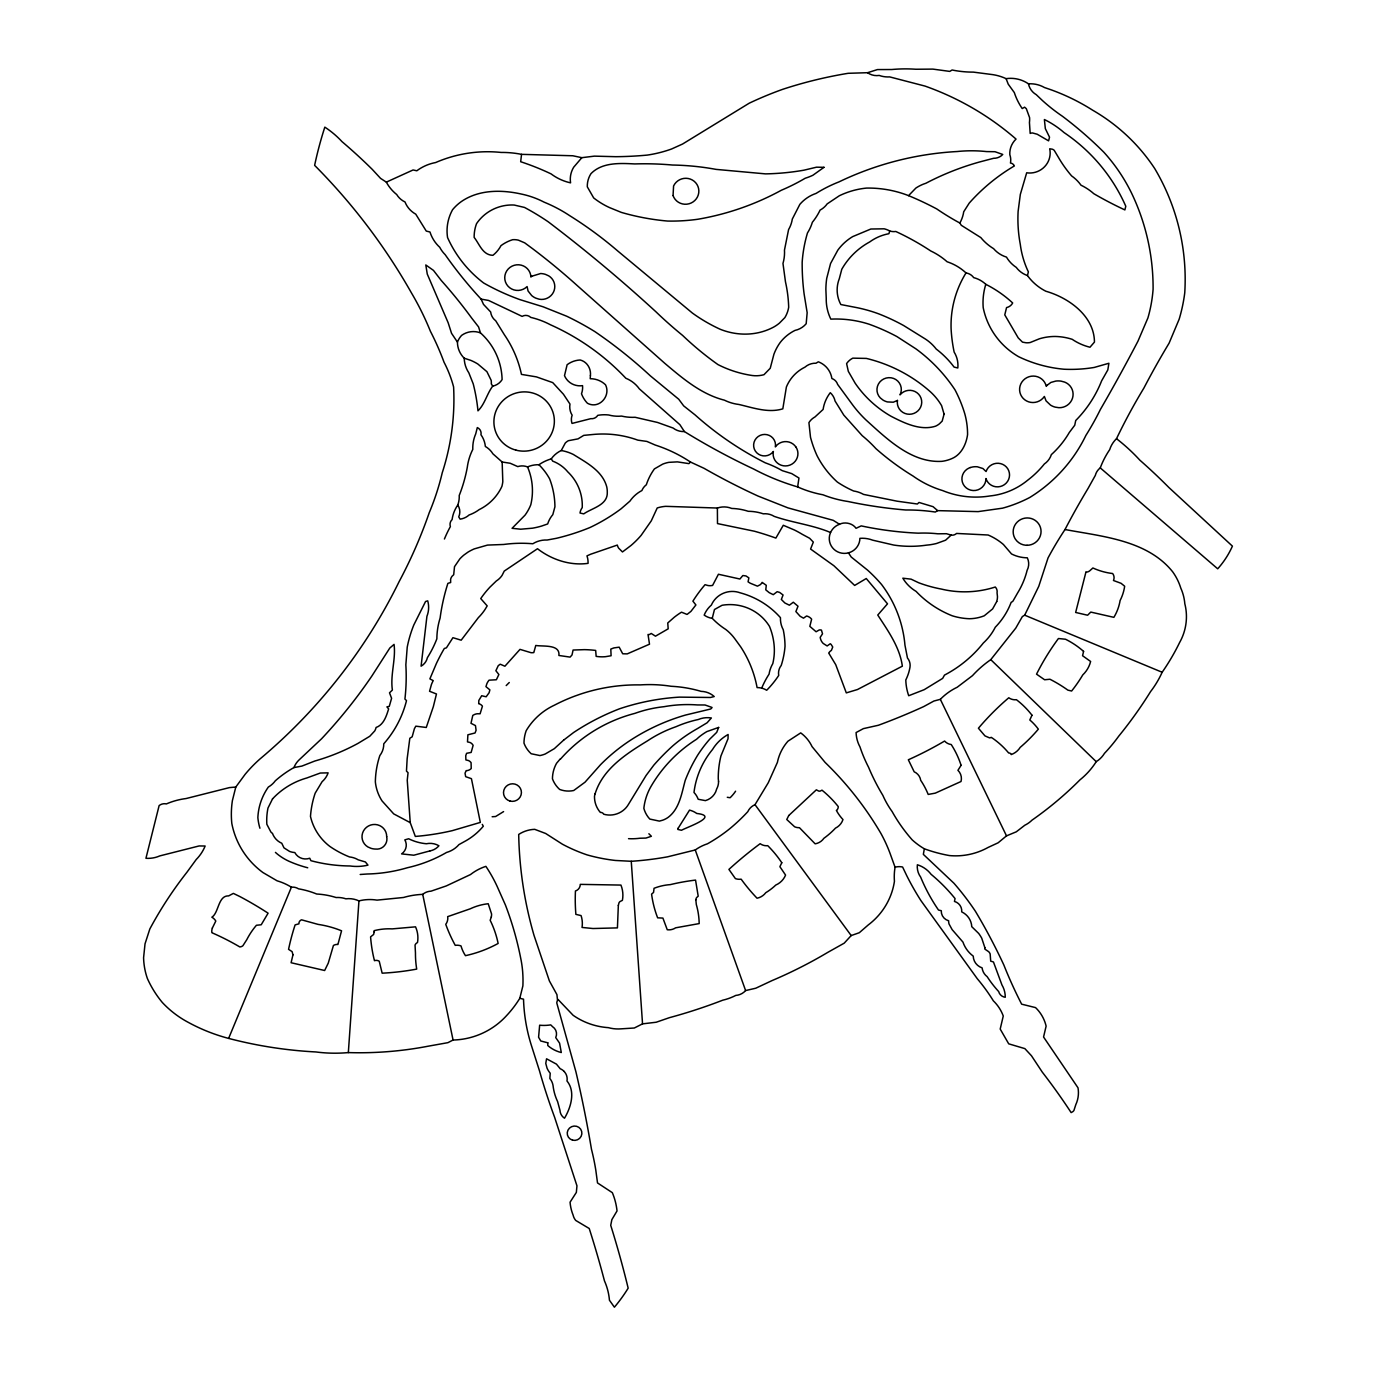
<?xml version="1.0" encoding="UTF-8"?>
<svg xmlns="http://www.w3.org/2000/svg" width="1376" height="1376" viewBox="0 0 1376 1376"><rect width="100%" height="100%" fill="white"/><g stroke="black" fill="none" stroke-linecap="round" stroke-linejoin="round"><path stroke-width="1.5" d="M348.334 1052.588L358.947 900.902A43.877 42.88 -14.8 0 1 377.024 900.128L403.529 897.479A77.95 76.196 -14.8 0 1 422.724 894.366A13.106 12.814 -14.8 0 1 430.98 891.184L446.254 885.938L470.506 874.551A48.487 47.403 -14.8 0 1 485.883 866.364A148.832 145.478 -14.8 0 1 497.114 886.333L505.405 904.978A336.415 328.812 -14.8 0 1 520.661 957.988A114.432 111.834 -14.8 0 1 522.674 971.852L522.88 975.36A114.432 111.834 -14.8 0 1 522.88 985.887L519.801 998.305A108.412 105.952 -14.8 0 1 506.385 1015.815A73.461 71.81 -14.8 0 1 453.065 1040.032L447.922 1042.664L428.125 1046.207A356.109 348.059 -14.8 0 1 348.334 1052.588A144.652 141.384 -14.8 0 1 315.878 1051.952A427.626 417.96 -14.8 0 1 228.622 1038.398A179.929 175.87 -14.8 0 1 188.736 1022.609A100.912 98.642 -14.8 0 1 162.299 1002.45A107.603 105.161 -14.8 0 1 147.37 978.474A71.156 69.557 -14.8 0 1 143.586 957.748L145.03 943.816L149.829 928.972A392.728 383.852 -14.8 0 1 186.912 872.281L196.235 859.501A41.727 40.781 -14.8 0 0 205.144 846.016L199.107 845.948L159.788 855.906A28.638 27.984 -14.8 0 1 145.942 858.297L159.117 805.596A8.48 8.29 -14.8 0 1 166.393 803.911A70.898 69.299 -14.8 0 1 186.07 798.544L229.431 787.605L235.795 787.038L245.152 774.292A135.106 132.062 -14.8 0 1 259.944 759.002A546.771 534.421 -14.8 0 0 399.143 581.584A488.532 477.489 -14.8 0 0 429.26 512.646A259.496 253.631 -14.8 0 0 442.246 472.759A246.734 241.161 -14.8 0 0 453.598 386.966A123.272 120.486 -14.8 0 0 444.052 362.266A287.67 281.168 -14.8 0 0 430.413 331.289A299.4 292.641 -14.8 0 0 411.476 292.968A622.158 608.106 -14.8 0 0 314.622 165.361A393.467 384.592 -14.8 0 1 324.822 127.142A93.516 91.401 -14.8 0 1 342.022 141.659A551.724 539.272 -14.8 0 1 372.311 169.437L380.55 178.364L386.329 182.131A41.813 40.867 -14.8 0 0 396.701 194.532A19.728 19.281 -14.8 0 0 405.008 201.962A24.579 24.011 -14.8 0 0 415.741 214.157L426.268 231.082L429.983 231.994A36.344 35.535 -14.8 0 0 439.752 247.302A30.633 29.945 -14.8 0 0 445.153 254.646A432.167 422.415 -14.8 0 0 481.101 299.108L483.509 304.388L490.664 311.991A13.364 13.055 -14.8 0 0 495.721 320.78L504.424 334.832A115.739 113.124 -14.8 0 1 521.452 374.392L536.434 376.886L552.739 382.614L563.455 394.258L569.974 404.062A16.564 16.202 -14.8 0 0 572.141 415.225A12.556 12.264 -14.8 0 0 572.038 423.43L590.786 418.665A7.018 6.863 -14.8 0 0 597.752 415.346A37.135 36.292 -14.8 0 1 608.691 414.984A35.484 34.675 -14.8 0 0 621.556 416.085A48.16 47.076 -14.8 0 0 635.127 417.289L657.504 422.449L673.105 428.039A16.925 16.546 -14.8 0 0 684.388 431.565A698.544 682.771 -14.8 0 0 753.721 469.061A234.247 228.966 -14.8 0 0 797.65 486.915A110.493 107.999 -14.8 0 0 822.934 494.775A114.036 111.456 -14.8 0 0 848.029 501.5A457.296 446.959 -14.8 0 0 905.821 509.997A183.696 179.534 -14.8 0 1 935.284 512.044L937.624 510.634L978.13 511.614L1002.536 508.174A132.199 129.224 -14.8 0 0 1029.764 497.476A148.918 145.564 -14.8 0 0 1085.888 435.418A290.886 284.316 -14.8 0 0 1100.439 409.394A1805.157 1764.393 -14.8 0 0 1138.004 341.093L1147.928 317.908A145.959 142.657 -14.8 0 0 1153.088 289.321A228.554 223.394 -14.8 0 0 1131.674 193.362A181.477 177.384 -14.8 0 0 1103.879 152.254A404.338 395.204 -14.8 0 0 1062.427 116.255A184.78 180.6 -14.8 0 1 1042.423 100.534L1036.283 94.686A16.804 16.426 -14.8 0 1 1028.457 83.833A31.287 30.582 -14.8 0 0 1006.097 78.656A48.47 47.386 -14.8 0 0 992.99 74.665L973.382 72.12A103.922 101.566 -14.8 0 1 952.106 70.004L949.75 71.397L932.894 69.11L915.866 69.247A145.701 142.416 -14.8 0 0 891.768 69.522L877.441 69.574L867.568 72.704L848.149 73.306A424.737 415.139 -14.8 0 0 782.738 89.302A356.436 348.386 -14.8 0 0 749.215 103.2L682.565 144.033L671.591 148.986A122.258 119.488 -14.8 0 1 647.27 155.092A359.17 351.052 -14.8 0 1 615.708 156.692L594.363 156.142L581.842 157.672L572.812 155.763L521.538 154.353A96.956 94.755 -14.8 0 0 501.139 152.444A127.641 124.752 -14.8 0 0 435.659 162.54A44.548 43.55 -14.8 0 0 416.808 170.779L413.075 169.97L386.329 182.131M717.378 508.036L717.498 523.585L754.375 531.222A284.815 278.382 -14.8 0 1 775.875 538.085L783.288 525.271L794.416 530.001A106.554 104.146 -14.8 0 1 802.328 534.352L809.656 538.291L813.319 542.092L810.584 549.041L833.908 565.742L854.651 585.436L866.261 578.522L887.503 603.823L877.768 615.038C887.933 630.741 899.835 647.219 902.346 666.173L857.472 689.531L846.309 692.885L835.731 664.677L828.73 653.084A7.465 7.293 -14.8 0 1 831.362 650.435L832.738 647.012L831.121 644.432L830.261 643.762L827.131 645.946L823.209 643.452A10.939 10.698 -14.8 0 1 820.199 637.346L822.521 633.803L821.438 630.088A5.126 5.005 -14.8 0 0 819.236 629.967L816.088 631.756L809.828 626.338L811.634 619.183A9.735 9.512 -14.8 0 0 808.056 616.482L806.628 615.984L803.498 618.168L800.144 616.276L795.878 611.563L798.011 606.231L793.298 602.224L789.377 605.199L784.87 602.98L781.344 599.454L783.064 595L779.659 592.437L777.182 591.697L773.26 594.673L769.236 592.678L765.778 589.857L766.277 585.299L762.132 582.392A7.688 7.516 -14.8 0 1 760.171 584.748L757.436 586.159L750.264 583.218L748.08 581.842L748.854 577.868L745.964 575.942L742.851 575.529L739.91 579.021L718.427 574.256L712.579 585.454L710.67 585.677A12.676 12.384 -14.8 0 1 707.814 585.488L705.062 584.68A137.978 134.865 -14.8 0 0 692.902 601.157L695.895 604.958L690.924 611.391L687.071 614.436L681.516 612.182L679.658 613.352A79.808 78.002 -14.8 0 0 674.326 617.205L667.756 622.967L668.186 628.832L655.475 636.176L651.226 633.459L649.352 634.56A2.907 2.838 -14.8 0 1 648.027 634.456L649.506 644.192L627.25 653.875L622.709 653.789L619.183 647.167L613.834 647.924L610.806 649.094L611.099 655.75L605.526 656.679A37.221 36.378 -14.8 0 1 598.01 656.61L596.152 656.369L595.67 650.435A103.854 101.514 -14.8 0 0 584.404 649.644L573.087 650.04L572.038 654.907L570.128 657.109L558.897 655.475C560.273 644.054 543.159 646.72 535.78 645.464L533.802 652.568A11.318 11.06 -14.8 0 1 531.033 652.688L520.008 649.369L504.906 666.225L500.245 664.212L498.267 665.64L495.876 670.731L498.869 674.515L496.375 679.761L489.065 680.174A14.947 14.603 -14.8 0 0 486.88 683.683L485.952 686.641L489.873 689.875L489.099 692.764L486.158 696.772L481.686 695.74L478.831 700.436L478.71 703.721A6.209 6.072 -14.8 0 1 482.426 706.198L480.104 713.783L477.231 713.766A10.44 10.2 -14.8 0 0 474.479 714.505L472.794 715.4L470.988 723.312L475.46 725.582L476.079 730.278L475.064 732.978L467.892 734.801L467.496 741.888L470.024 742.49A6.846 6.691 -14.8 0 1 472.106 743.952L473.138 745.328L471.142 752.431L466.584 753.308L465.742 755.734L465.896 759.93L468.425 760.532A6.846 6.691 -14.8 0 1 471.074 762.648L471.228 768.548L470.128 769.442A7.069 6.914 -14.8 0 1 466.154 770.663L465.036 773.192L465.673 776.683L471.435 778.678L480.327 822.418L452.343 830.64A249.073 243.449 -14.8 0 1 419.474 836.058L415.328 836.436L410.237 822.642L407.244 780.244L408.053 772.693L406.47 771.128L407.158 758.761L409.824 738.258L412.164 736.814L414.417 728.661L415.827 726.167L426.268 727.474L433.337 706.645L436.467 693.986L429.553 691.268L431.445 684.474A35.243 34.434 -14.8 0 1 433.234 680.621L429.88 678.884L436.433 663.404A198.815 194.326 -14.8 0 1 444.293 648.509L446.426 647.821L452.928 637.69L461.184 640.184L478.366 617.618A50.792 49.639 -14.8 0 0 485.023 609.482L487.19 605.887L480.74 598.577L482.443 596.169A95.735 93.568 -14.8 0 1 489.959 587.122L496.323 580.964A19.316 18.868 -14.8 0 0 502.085 575.374L504.252 571.074L537.5 548.732C551.638 559.671 570.146 565.863 588.051 563.352A21.431 20.95 -14.8 0 0 587.5 557.71L586.967 555.87L590.648 554.236L617.308 545.068A11.988 11.713 -14.8 0 0 618.598 548.095L622.468 551.948L631.068 545.429A91.332 89.268 -14.8 0 0 641.13 535.367L651.278 520.85L657.229 507.95L659.328 507.366A37.118 36.275 -14.8 0 1 665.726 506.334L717.378 508.036A19.9 19.453 -14.8 0 1 731.74 508.449A57.414 56.106 -14.8 0 1 748.252 511.304A46.87 45.821 -14.8 0 1 763.284 513.816A17.148 16.77 -14.8 0 1 774.172 516.361C792.714 522.811 812.562 524.927 830.554 532.512M521.538 154.353L520.678 161.732A257.794 251.98 -14.8 0 1 551.105 173.909A50.534 49.381 -14.8 0 0 570.576 182.853A23.684 23.151 -14.8 0 1 573.689 167.218L581.842 157.672M1028.457 83.833A28.225 27.589 -14.8 0 1 1044.504 87.548L1050.834 89.715A211.99 207.208 -14.8 0 1 1092.63 110.183A189.75 185.468 -14.8 0 1 1154.722 168.56A226.73 221.605 -14.8 0 1 1184.753 292.847A168.68 164.862 -14.8 0 1 1179.163 319.198L1169.101 343.157A849.525 830.347 -14.8 0 0 1143.903 388.049A599.403 585.866 -14.8 0 0 1116.504 438.703A25.869 25.284 -14.8 0 0 1109.692 449.66A86.636 84.676 -14.8 0 0 1100.267 467.892A13.622 13.313 -14.8 0 0 1095.33 475.391L1088.072 488.411A758.434 741.32 -14.8 0 0 1065.007 529.519A356.367 348.317 -14.8 0 0 1048.048 557.916L1038.777 586.296L1024.673 615.175L1022.351 616.586L1015.763 628.127L990.772 659.654A106.296 103.905 -14.8 0 0 972.471 675.65L957.197 687.243A57.895 56.588 -14.8 0 0 940.341 699.335L933.891 701.038L923.726 706.576A626.923 612.75 -14.8 0 1 878.404 725.255L863.388 728.626L856.096 732.548A33.454 32.697 -14.8 0 0 859.983 746.927A149.09 145.718 -14.8 0 0 868.566 767.258A221.656 216.651 -14.8 0 0 882.859 795.38A91.848 89.784 -14.8 0 0 892.13 811.565A166.771 163.004 -14.8 0 0 912.236 839.91A73.65 71.982 -14.8 0 0 924.345 848.803L923.348 854.376L953.929 883.237A285.64 279.19 -14.8 0 1 975.446 911.342A608.76 595 -14.8 0 1 1003.895 965.109A463.66 453.186 -14.8 0 0 1021.646 1004.17L1035.56 1007.61A39.061 38.184 -14.8 0 1 1046.121 1026.135L1043.558 1037.005L1077.993 1087.797L1078.302 1089.93A29.395 28.741 -14.8 0 1 1075.808 1104.653L1073.934 1110.432A5.315 5.194 -14.8 0 1 1072.816 1111.653L1071.147 1112.599A655.2 640.408 -14.8 0 0 1042.286 1072.128L1031.467 1055.753L1024.862 1048.615L1008.711 1043.834L1000.197 1029.059L1003.259 1016.021A41.538 40.592 -14.8 0 0 993.352 1000.834A188.082 183.834 -14.8 0 0 977.321 978.766L921.008 900.73A284.557 278.124 -14.8 0 1 906.75 875.686L902.604 867.018A15.583 15.222 -14.8 0 0 895.054 867.207L890.255 853.911A154.8 151.308 -14.8 0 0 880.898 833.409A345.049 337.24 -14.8 0 0 825.101 762.407L812.046 746.6A37.014 36.172 -14.8 0 0 800.712 732.892L787.949 741.2A46.612 45.563 -14.8 0 0 777.406 762.373L768.272 782.738L755.011 804.685A13.76 13.433 -14.8 0 0 747.804 811.668A183.094 178.966 -14.8 0 1 729.607 828.851A161.749 158.085 -14.8 0 1 707.47 843.798A43.636 42.656 -14.8 0 0 695.258 849.972L667.532 856.835A315.276 308.155 -14.8 0 1 631.257 861.29L615.399 860.464A173.875 169.936 -14.8 0 1 587.088 854.892A163.452 159.754 -14.8 0 1 562.423 844.21L545.687 833.495L534.714 829.332A30.582 29.876 -14.8 0 0 518.7 834.441A405.026 395.875 -14.8 0 0 534.026 935.405L549.385 980.933L556.936 994.624L557.521 1000.3A8.6 8.394 -14.8 0 0 556.781 1002.949L575.908 1071.766A1283.533 1254.534 -14.8 0 1 591.474 1149.27A249.796 244.154 -14.8 0 1 595.808 1170.202L597.511 1182.93L612.337 1192.665A67.785 66.254 -14.8 0 1 617.033 1210.932L611.873 1219.618L610.72 1225.328A1041.718 1018.188 -14.8 0 1 628.161 1288.177A157.466 153.906 -14.8 0 1 614.401 1307.2L609.448 1300.234A62.969 61.542 -14.8 0 0 604.46 1280.867A1061.412 1037.452 -14.8 0 0 589.22 1228.493L575.736 1220.443A13.141 12.848 -14.8 0 1 573.138 1215.18A45.838 44.806 -14.8 0 1 570.06 1202.211L576.355 1192.407L576.957 1185.837L554.597 1117.226A638.997 624.566 -14.8 0 1 539.53 1070.975L531.05 1044.35A178.106 174.098 -14.8 0 1 523.654 1002.468L523.516 999.182L519.801 998.305M966.004 272.93A102.512 100.19 -14.8 0 0 951.108 328.984A159.22 155.626 -14.8 0 0 954.153 352.084A26.436 25.852 -14.8 0 1 957.816 367.977L954.084 367.082A94.342 92.209 -14.8 0 0 936.23 349.057A45.442 44.41 -14.8 0 0 925.618 339.184L903.722 325.579A207.656 202.96 -14.8 0 0 878.696 313.848A146.94 143.62 -14.8 0 0 854.565 307.192L840.856 304.543A31.872 31.149 -14.8 0 1 839.308 278.674L841.785 269.266A70.589 68.989 -14.8 0 1 869.684 241.952A46.13 45.081 -14.8 0 1 888.896 233.714L889.773 231.013A13.657 13.347 -14.8 0 0 895.793 231.478A267.15 261.113 -14.8 0 1 930.778 250.982A69.574 68.009 -14.8 0 1 947.118 261.767A51.497 50.327 -14.8 0 1 966.004 272.93A11.696 11.438 -14.8 0 1 973.692 277.625A28.156 27.52 -14.8 0 1 985.801 284.316A119.592 116.891 -14.8 0 1 1012.667 302.961A8.806 8.6 -14.8 0 1 1006.561 307.57L1004.772 314.88L1018.223 337.894L1022.488 342.142L1025.98 342.762A15.893 15.532 -14.8 0 0 1030.211 342.521L1039.396 338.788A53.2 51.996 -14.8 0 1 1055.203 336.466A58.927 57.603 -14.8 0 1 1072.179 339.304A55.246 53.991 -14.8 0 0 1089.981 347.234L1094.453 342.091C1094.316 316.084 1068.842 297.784 1045.846 291.23A52.099 50.912 -14.8 0 1 1027.459 275.544L1028.371 271.88A94.738 92.588 -14.8 0 1 1020.287 244.326A143.224 139.991 -14.8 0 1 1018.12 211.354L1020.321 194.446L1026.685 172.791A20.21 19.763 -14.8 0 0 1049.699 148.78L1052.348 149.21A5.47 5.349 -14.8 0 1 1054.205 150.328L1058.282 157.122A125.629 122.791 -14.8 0 0 1071.612 175.904A39.973 39.078 -14.8 0 1 1081.02 185.21A56.02 54.748 -14.8 0 1 1093.817 193.706A388.72 379.931 -14.8 0 0 1124.88 209.926L1125.792 206.262A178.553 174.511 -14.8 0 0 1064.061 132.578A92.416 90.334 -14.8 0 0 1044.384 119.523L1045.33 128.622L1049.527 137.187L1048.598 140.851L1037.194 134.229L1032.499 132.956A6.054 5.917 -14.8 0 0 1030.177 133.438L1029.437 122.464A24.304 23.753 -14.8 0 0 1029.575 117.596L1026.324 108.687L1024.604 107.173L1022.23 108.566A64.5 63.038 -14.8 0 1 1014.318 92.57L1008.23 84.16L1006.097 78.656M712.252 618.34A18.714 18.284 -14.8 0 1 706.043 616.259L704.185 615.106A25.955 25.37 -14.8 0 1 711.375 605.079A22.549 22.033 -14.8 0 1 740.168 592.815A83.076 81.201 -14.8 0 1 751.588 596.788L754.323 598.027A83.076 81.201 -14.8 0 1 780.45 617.669A24.269 23.719 -14.8 0 0 783.254 629.761A89.973 87.944 -14.8 0 1 785.025 646.256A87.548 85.57 -14.8 0 1 781.224 665.451A12.831 12.539 -14.8 0 0 778.713 675.427A94.222 92.089 -14.8 0 1 766.69 690.253A17.561 17.166 -14.8 0 0 757.092 687.587A116.134 113.503 -14.8 0 0 740.684 646.84L734.664 638.55A48.04 46.956 -14.8 0 0 725.823 629.503A75.061 73.375 -14.8 0 1 712.252 618.34L714.471 609.516L722.09 605.268A46.646 45.597 -14.8 0 1 769.476 626.372A67.2 65.67 -14.8 0 1 774.344 649.008A59.77 58.411 -14.8 0 1 772.796 663.628A30.84 30.134 -14.8 0 0 769.064 674.154A88.597 86.602 -14.8 0 0 761.702 688.12M797.65 486.915L798.957 478.022L791.716 473.602L782.273 470.661A104.559 102.202 -14.8 0 0 765.297 462.835A331.874 324.375 -14.8 0 1 695.069 414.898L683.683 405.886L678.729 399.229L650.401 375.889A490.854 479.777 -14.8 0 0 594.879 331.616A303.15 296.304 -14.8 0 0 566.74 316.239L543.159 306.814L519.99 299.641A233.765 228.485 -14.8 0 1 483.647 282.992A121.398 118.663 -14.8 0 1 447.561 237.566A44.978 43.963 -14.8 0 1 452.566 209.72A44.961 43.946 -14.8 0 1 461.132 201.722C478.521 189.527 501.466 189.578 521.401 194.068A88.27 86.275 -14.8 0 1 544.105 202.152A147.06 143.74 -14.8 0 1 569.922 215.808A399.023 390.01 -14.8 0 1 617.772 251.017L692.352 313.023A164.828 161.095 -14.8 0 0 720.147 329.242C737.484 336.191 757.127 335.916 773.604 327.11A37.135 36.309 -14.8 0 0 779.452 323.102L784.888 317.581A29.584 28.913 -14.8 0 0 788.689 307.261A141.9 138.701 -14.8 0 0 785.472 281.839L782.978 263.452A41.108 40.179 -14.8 0 0 784.475 250.088L788.586 229.568A30.599 29.911 -14.8 0 0 792.318 219.042L799.852 204.353A36.412 35.587 -14.8 0 1 816.106 193.397A134.452 131.425 -14.8 0 1 839.033 181.873A304.853 297.973 -14.8 0 1 957.128 151.532A139.062 135.932 -14.8 0 1 986.592 151.584L995.003 151.721L1002.76 154.456A11.851 11.576 -14.8 0 1 993.627 158.292L979.85 161.904A267.477 261.423 -14.8 0 0 925.876 183.266L923.554 184.074A41.314 40.386 -14.8 0 0 915.917 188.03L908.556 195.633A109.358 106.881 -14.8 0 0 866.536 188.082A78.432 76.66 -14.8 0 0 839.343 195.753L827.148 203.906A19.969 19.522 -14.8 0 1 820.113 210.064A61.215 59.822 -14.8 0 1 812.356 222.293A43.413 42.432 -14.8 0 1 807.471 232.957A138.89 135.76 -14.8 0 0 802.174 262.214A245.582 240.043 -14.8 0 0 804.117 294L807.162 312.679L806.181 323.738A19.78 19.333 -14.8 0 1 794.984 330.412A41.934 40.988 -14.8 0 0 780.14 342.555A49.742 48.624 -14.8 0 0 773.931 354.2L770.233 368.269L763.972 374.702A29.016 28.363 -14.8 0 1 752.345 375.528A111.25 108.738 -14.8 0 1 717.962 364.588A320.298 313.074 -14.8 0 1 682.668 335.469A441.146 431.187 -14.8 0 1 655.922 311.784A1534.343 1499.702 -14.8 0 0 548.216 221.794A260.219 254.336 -14.8 0 0 524.531 207.449L514.194 205.041A42.037 41.074 -14.8 0 0 476.543 223.652A38.838 37.96 -14.8 0 0 474.152 237.394C479.519 244.12 482.598 255.093 492.918 255.317A30.564 29.876 -14.8 0 0 500.984 245.65A37.943 37.083 -14.8 0 1 512.629 239.699L514.177 239.648A18.094 17.699 -14.8 0 1 518.46 240.181L524.703 242.847L532.718 248.781A684.25 668.805 -14.8 0 1 577.129 285.486L664.763 363.298C682.565 378.331 701.244 394.31 724.378 400.158A44.892 43.877 -14.8 0 0 738.895 404.475C752.999 407.709 768.341 413.333 782.824 408.827L786.384 387A38.132 37.272 -14.8 0 1 804.96 367.151A15.532 15.188 -14.8 0 1 816.02 363.212L818.342 361.802A21.896 21.397 -14.8 0 1 831.878 378.52A9.408 9.185 -14.8 0 1 837.623 384.386L852.793 405.112A125.182 122.344 -14.8 0 0 866.14 420.11C886.952 438.875 911.428 463.11 941.906 461.338A34.744 33.953 -14.8 0 0 951.796 458.621C961.274 454.716 966.227 444.293 967.569 434.644A80.444 78.621 -14.8 0 0 964.817 413.901A140.524 137.359 -14.8 0 0 955.047 389.924A164.965 161.233 -14.8 0 0 915.866 348.816L896.928 336.587A207.243 202.564 -14.8 0 0 868.978 324.168A106.864 104.456 -14.8 0 0 830.829 319.129A46.836 45.786 -14.8 0 1 826.236 298.265L825.875 289.424A84.246 82.354 -14.8 0 1 826.718 278.365L830.571 263.504L837.829 250.14A50.448 49.312 -14.8 0 1 852.673 236.62L870.853 229.018L884.132 228.812A21.638 21.156 -14.8 0 1 889.773 231.013M444.414 539.014L444.551 538.687A124.218 121.415 -14.8 0 1 450.382 526.578A6.828 6.674 -14.8 0 1 452.102 519.595A33.781 33.024 -14.8 0 1 457.778 505.044A25.25 24.665 -14.8 0 0 459.223 495.48A154.972 151.48 -14.8 0 0 467.29 467.307A57.826 56.519 -14.8 0 1 472.794 449.384A36.86 36.034 -14.8 0 1 475.735 433.853L477.317 427.575A6.553 6.416 -14.8 0 1 480.964 434.747A25.456 24.888 -14.8 0 1 485.367 446.478A21.827 21.328 -14.8 0 1 492.9 453.822L502.154 462.009L510.221 463.265L517.772 466.602A14.121 13.794 -14.8 0 1 527.541 466.928A26.127 25.542 -14.8 0 1 538.945 464.727A42.209 41.263 -14.8 0 1 551.277 458.862A24.837 24.269 -14.8 0 1 561.27 450.52L565.278 443.055A13.227 12.934 -14.8 0 1 568.391 440.698L578.006 438.875L583.768 435.366L593.142 434.472A100.912 98.625 -14.8 0 1 637.845 440.148L646.875 441.421L655.251 445.05A142.468 139.251 -14.8 0 1 690.511 462.061L703.962 468.27A688.327 672.778 -14.8 0 0 758.021 496.048L787.949 507.882L833.22 520.334L839.515 524.273C844.812 521.521 852.707 523.276 856.044 528.298L861.221 525.89A341.024 333.319 -14.8 0 0 918.256 533.166A128.708 125.801 -14.8 0 1 937.864 533.802L946.464 533.716L951.177 535.109A6.261 6.123 -14.8 0 0 956.544 533.441L988.14 535.006A58.807 57.482 -14.8 0 1 1003.414 544.5L1011.515 553.943A34.968 34.176 -14.8 0 0 1025.24 557.727L1027.304 557.813A14.396 14.07 -14.8 0 1 1027.098 570.369A80.806 78.982 -14.8 0 1 1017.535 593.073L1012.942 601.14A7.981 7.792 -14.8 0 1 1011.154 602.344A72.98 71.346 -14.8 0 1 995.278 627.232A55.298 54.042 -14.8 0 1 983.341 643.005A120.022 117.304 -14.8 0 1 944.486 675.1L942.663 678.385L924.19 689.686L908.71 695.723A53.578 52.374 -14.8 0 1 905.804 679.95A47.919 46.836 -14.8 0 0 907.816 675.272L908.384 673.672A47.919 46.836 -14.8 0 0 910 667.102A11.971 11.696 -14.8 0 0 907.472 658.02L904.961 645.189A122.447 119.678 -14.8 0 0 903.241 632.926L902.381 628.901A122.447 119.678 -14.8 0 0 896.017 609.396L894.348 605.646A122.447 119.678 -14.8 0 0 881.552 584.473A159.152 155.557 -14.8 0 0 867.534 570.094L851.211 557.022L848.459 552.86M673.053 195.547L673.586 185.966A13.261 12.969 -14.8 0 1 694.175 181.271A13.261 12.969 -14.8 0 1 693.057 201.928A13.261 12.969 -14.8 0 1 673.053 195.547M727.285 797.289L730.123 797.736A41.607 40.678 -14.8 0 0 735.558 791.252L735.592 791.2M492.694 386.14C486.898 393.846 484.799 404.252 477.971 410.839A187.05 182.819 -14.8 0 0 473.224 383.87L468.838 372.827A28.26 27.623 -14.8 0 1 464.228 358.207A23.598 23.065 -14.8 0 1 457.434 342.091L451.552 333.336L448.163 322.775L427.265 274.065L425.803 264.966L433.457 270.384L441.3 280.532A504.82 493.416 -14.8 0 1 471.779 318.2L478.573 326.92L480.465 332.889A67.424 65.893 -14.8 0 1 502.102 379.587A14.156 13.829 -14.8 0 1 492.694 386.14L491.301 383.852A14.362 14.035 -14.8 0 0 491.146 380.292L486.932 371.692L477.85 364.021A51.239 50.069 -14.8 0 0 470.833 360.392L464.228 358.207M228.622 1038.398L291.402 887.193A10.905 10.664 -14.8 0 1 298.489 888.827A84.641 82.732 -14.8 0 1 316.704 894.022A76.867 75.147 -14.8 0 1 336.122 897.53A25.06 24.493 -14.8 0 1 345.858 898.82A23.667 23.134 -14.8 0 1 358.947 900.902M755.011 804.685L851.194 935.56L844.21 943.162L827.681 952.433A453.22 442.986 -14.8 0 1 772.091 980.572L755.751 988.226L745.603 990.565A14.138 13.829 -14.8 0 1 735.799 995.416A54.472 53.251 -14.8 0 1 722.727 1000.197A519.612 507.882 -14.8 0 1 669.458 1017.655L656.214 1022.23L642.54 1023.864L634.302 1028.01L621.23 1028.835A36.464 35.638 -14.8 0 1 608.312 1027.648A69.419 67.854 -14.8 0 1 573.121 1015.282L557.985 999.406M951.177 535.109L945.587 540.2L936.574 543.468A62.832 61.421 -14.8 0 1 929.419 544.844L926.547 545.137A108.842 106.399 -14.8 0 1 893.729 545.051L872.728 540.183A29.034 28.38 -14.8 0 0 859.897 538.343A15.342 14.998 -14.8 0 1 846.206 553.29A15.342 14.998 -14.8 0 1 829.642 541.852A15.342 14.998 -14.8 0 1 839.515 524.273M1065.007 529.519C1101.952 536.485 1147.206 540.011 1172.679 571.814A58.79 57.465 -14.8 0 1 1180.797 588.12A50.138 49.003 -14.8 0 1 1184.822 603.772A54.318 53.079 -14.8 0 1 1179.593 642.558A223.376 218.337 -14.8 0 1 1162.152 672.262A98.814 96.578 -14.8 0 1 1150.542 691.646A429.776 420.076 -14.8 0 1 1118.74 736.16A168.938 165.12 -14.8 0 1 1104.481 753.343A25.146 24.579 -14.8 0 1 1096.225 761.668A73.994 72.326 -14.8 0 1 1079.971 779.848A348.025 340.164 -14.8 0 1 1031.983 820.165A26.161 25.559 -14.8 0 1 1024.862 825.204L1016.296 831.809L1006.51 835.868L998.15 842.783L988.037 847.478A65.412 63.932 -14.8 0 1 949.388 855.562A150.414 147.026 -14.8 0 1 924.345 848.803M560.307 758.864L556.558 763.284A33.007 32.25 -14.8 0 0 552.447 778.833A27.812 27.193 -14.8 0 0 559.636 789.428A24.235 23.684 -14.8 0 0 573.723 790.512L585.024 782.187L600.538 764.695A180.703 176.61 -14.8 0 1 634.732 737.536A200.913 196.372 -14.8 0 1 685.454 715.073L710.635 709.018A5.573 5.452 -14.8 0 0 712.063 707.47L705.062 704.994L697.391 704.942A130.359 127.4 -14.8 0 0 663.989 706.696A122.068 119.316 -14.8 0 0 634.886 713.37A146.561 143.242 -14.8 0 0 560.531 759.053M506.196 685.575L509.275 682.513M690.511 462.061L688.912 463.626L677.388 461.872L668.822 462.353A30.668 29.98 -14.8 0 0 662.613 464.176L654.408 468.906A58.119 56.812 -14.8 0 0 646.324 484.782A13.829 13.519 -14.8 0 0 641.904 490.544A32.904 32.164 -14.8 0 0 629.916 501.139L621.178 508.724A178.45 174.425 -14.8 0 1 589.943 527.524A218.904 213.951 -14.8 0 1 556.317 538.326L547.149 540.028A24.097 23.564 -14.8 0 0 532.822 543.761A129.086 126.162 -14.8 0 0 503.736 544.466L487.5 545.085L474.221 548.904A49.828 48.693 -14.8 0 0 468.012 552.103L463.953 555.01A41.59 40.644 -14.8 0 0 459.825 558.897L454.51 566.671L453.702 574.721L452.085 576.234A8.239 8.05 -14.8 0 0 450.623 579.296L450.64 582.53L447.888 583.355A206.675 201.997 -14.8 0 0 440.096 618.099A73.977 72.309 -14.8 0 0 436.863 638.808A109.117 106.657 -14.8 0 1 427.386 657.676A12.934 12.642 -14.8 0 1 421.09 666.173L426.921 616.328A24.957 24.39 -14.8 0 0 427.712 600.83L425.562 601.501L413.832 624.928A124.046 121.243 -14.8 0 0 407.227 647.167L405.851 664.832A207.105 202.427 -14.8 0 1 404.922 699.06L406.505 700.608A104.404 102.048 -14.8 0 1 383.766 743.797A19.109 18.679 -14.8 0 1 379.845 755.562A90.713 88.666 -14.8 0 0 375.356 781.929A44.875 43.86 -14.8 0 0 382.064 800.952L393.708 813.887L410.237 822.642M503.599 811.599L495.618 816.518L492.144 816.742M481.101 299.108L488.583 300.45L522.106 316.377A7.155 7 -14.8 0 1 530.74 317.392A82.68 80.806 -14.8 0 1 550.486 324.788A239.08 233.679 -14.8 0 1 625.839 378.245A31.373 30.668 -14.8 0 1 639.324 388.84L679.882 424.668L684.388 431.565M293.948 767.567L301.894 766.088L314.829 761.014A205.196 200.569 -14.8 0 0 358.19 743.281L369.783 736.263L374.702 730.966A11.988 11.713 -14.8 0 0 376.061 727.474C383.732 724.825 386.467 715.881 388.634 708.898L386.897 706.868L389.27 706.37L391.592 698.303L389.511 692.816L392.384 690.064C390.13 674.859 396.013 659.328 394.052 644.398L389.821 648.01L371.984 675.84A512.474 500.898 -14.8 0 1 321.52 738.826L298.902 760.085A21.225 20.743 -14.8 0 0 293.948 767.567A105.728 103.338 -14.8 0 0 275.32 780.794A22.928 22.412 -14.8 0 1 268.337 787.055A59.065 57.723 -14.8 0 0 257.862 817.602A55.178 53.939 -14.8 0 0 259.84 827.956L259.944 828.232M360.185 874.482L367.289 874.001A150.414 147.008 -14.8 0 0 407.468 867.706A135.536 132.474 -14.8 0 0 446.564 852.449A25.009 24.441 -14.8 0 0 458.948 844.606L466.086 840.667A63.021 61.593 -14.8 0 0 483.303 826.219L482.271 824.379M851.194 935.56L859.295 932.722L868.29 924.913A67.888 66.358 -14.8 0 0 894.434 881.311A60.355 58.996 -14.8 0 1 895.054 867.207M628.54 838.672L628.935 838.689A59.564 58.222 -14.8 0 0 639.823 838.242L645.946 838.07L651.381 836.281L648.87 833.753M307.725 867.774L305.575 867.207A120.469 117.751 -14.8 0 1 288.788 861.17A55.178 53.939 -14.8 0 1 276.817 853.619L275.441 852.398M1024.673 615.175L1162.152 672.262M1100.267 467.892L1217.708 568.804A87.238 85.278 -14.8 0 0 1232.414 546.134L1168.809 487.431A596.444 582.977 -14.8 0 0 1139.81 460.117A190.92 186.603 -14.8 0 0 1116.504 438.703M990.772 659.654L1096.225 761.668M564.143 1071.457L564.762 1072.162A11.507 11.249 -14.8 0 1 566.998 1081.003C575.787 1091.701 570.782 1107.697 564.504 1118.224A10.423 10.182 -14.8 0 1 559.963 1110.277L557.624 1101.626A53.251 52.047 -14.8 0 1 553.032 1085.509A15.635 15.274 -14.8 0 0 549.867 1078.526L550.211 1073.228A21.724 21.242 -14.8 0 1 547.08 1068.223L545.773 1063.424L546.547 1058.798L556.454 1064.13L560.221 1068.756A11.507 11.249 -14.8 0 1 564.16 1071.457M908.556 195.633A318.269 311.079 -14.8 0 1 936.764 208.946A266.118 260.116 -14.8 0 0 959.846 223.032L961.308 225.303L980.83 237.584A50.912 49.76 -14.8 0 0 993.575 248.643A28.242 27.606 -14.8 0 0 1006.475 257.106A32.095 31.373 -14.8 0 0 1016.245 267.374A23.702 23.168 -14.8 0 0 1027.459 275.544M551.277 458.862L552.688 461.132A36.911 36.086 -14.8 0 1 567.875 471.968A48.212 47.128 -14.8 0 1 582.237 507.606A12.229 11.954 -14.8 0 0 580.018 513.024L583.751 513.867C592.127 507.968 608.02 505.164 607.28 492.04A24.063 23.512 -14.8 0 0 606.696 486.674C602.378 470.747 586.228 462.525 573.31 454.441A44.118 43.138 -14.8 0 0 561.27 450.52M937.624 510.634L933.066 506.678L918.979 502.446L917.396 504.012L897.1 501.191L863.509 494.397A28.139 27.503 -14.8 0 0 853.636 491.008A108.515 106.055 -14.8 0 1 837.399 482.099A94.72 92.57 -14.8 0 1 817.069 455.714A118.611 115.928 -14.8 0 1 810.498 437.258L808.916 422.638A16.168 15.807 -14.8 0 1 814.988 416.945L823.106 409.446A36.722 35.896 -14.8 0 1 830.278 392.693A16.34 15.979 -14.8 0 1 835.06 401.018L843.763 415.07L862.236 435.693A132.044 129.069 -14.8 0 1 875.91 448.628A267.924 261.87 -14.8 0 0 913.079 476.062A102.426 100.121 -14.8 0 0 942.698 490.596A86.31 84.366 -14.8 0 0 989.98 495.945A69.196 67.63 -14.8 0 0 1027.597 480.276A93.86 91.745 -14.8 0 0 1044.35 463.97A17.922 17.527 -14.8 0 0 1051.35 454.613A92.261 90.18 -14.8 0 0 1069.272 432.528L1074.742 425.236L1075.722 420.523A119.041 116.358 -14.8 0 0 1101.608 380.877L1107.818 369.92L1108.901 363.264L1094.247 367.444A140.61 137.445 -14.8 0 1 1064.044 369.232A130.548 127.607 -14.8 0 1 1018.55 356.659A75.835 74.132 -14.8 0 1 983.204 307.639A64.414 62.969 -14.8 0 1 985.801 284.316M940.341 699.335L1006.51 835.868M695.258 849.972L745.603 990.565M422.724 894.366L453.065 1040.032M235.795 787.038L232.389 800.626A94.462 92.33 -14.8 0 0 231.804 823.398A82.594 80.737 -14.8 0 0 262.954 872.556L277.126 880.829A57.431 56.141 -14.8 0 1 291.402 887.193M631.257 861.29L642.54 1023.864M502.154 462.009L502.808 481.652A37.427 36.584 -14.8 0 1 501.896 486.416A48.332 47.248 -14.8 0 1 479.175 509.619A37.823 36.963 -14.8 0 1 469.078 514.985A16.512 16.151 -14.8 0 1 460.134 519.148L458.741 516.894A12.762 12.47 -14.8 0 0 457.778 505.044M457.434 342.091A21.861 21.38 -14.8 0 1 461.596 335.4A19.591 19.161 -14.8 0 1 480.465 332.889M538.945 464.727A64.483 63.021 -14.8 0 1 549.626 478.848A82.938 81.064 -14.8 0 1 554.924 506.798L552.808 514.658A26.608 26.006 -14.8 0 0 547.682 523.946L541.576 526.062A77.95 76.196 -14.8 0 1 532.46 528.195L520.696 529.21L512.078 528.298L525.047 515.14A48.177 47.094 -14.8 0 0 530.792 504.786A63.055 61.628 -14.8 0 0 527.541 466.928M867.568 72.704A15.652 15.291 -14.8 0 0 879.195 75.439A26.058 25.456 -14.8 0 0 889.687 76.901L925.033 86.086A284.729 278.296 -14.8 0 1 1016.038 139.079A20.21 19.763 -14.8 0 0 1009.829 154.748A16.615 16.254 -14.8 0 1 1010.466 163.039A5.005 4.902 -14.8 0 1 1014.353 165.946A185.278 181.099 -14.8 0 0 969.22 203.115L963.716 211.766A33.316 32.56 -14.8 0 1 959.846 223.032M618.34 905.391L617.428 927.888L592.987 928.525L582.048 927.441A26.866 26.264 -14.8 0 0 581.085 915.59L575.873 914.369A189.802 185.502 -14.8 0 1 575.443 891.012A7 6.846 -14.8 0 0 580.276 884.372L620.937 885.078A28.397 27.761 -14.8 0 1 622.399 900.351L620.077 901.521A4.317 4.231 -14.8 0 0 619.028 902.742L618.34 905.391M547.803 1042.819L547.768 1045.519A31.889 31.166 -14.8 0 0 561.305 1052.537L559.568 1043.128L555.732 1037.573A8.978 8.772 -14.8 0 0 552.567 1026.668L550.727 1024.879A40.764 39.852 -14.8 0 1 539.65 1025.206L538.584 1037.229L540.751 1040.978L547.803 1042.819M386.69 836.642C388.221 843.54 382.648 849.869 375.614 849.061A16.409 16.03 -14.8 0 1 371.021 848.321L367.891 846.962A12.367 12.092 -14.8 0 1 368.407 826.013A12.367 12.092 -14.8 0 1 386.69 836.642M984.889 947.737L984.855 949.113L988.742 951.745A8.91 8.703 -14.8 0 1 990.152 953.895L990.703 961.136L993.455 961.979L1001.934 984.924A24.63 24.08 -14.8 0 1 1005.254 997.273A7.929 7.74 -14.8 0 1 998.684 991.563A115.997 113.365 -14.8 0 1 987.16 976.668A13.45 13.141 -14.8 0 1 982.103 967.861A13.192 12.883 -14.8 0 1 973.228 956.114A30.22 29.532 -14.8 0 1 962.959 942.096L952.123 929.608L949.044 923.984A11.318 11.06 -14.8 0 1 948.632 920.768A10.268 10.028 -14.8 0 1 941.27 910.706L938.501 910.035A185.003 180.824 -14.8 0 1 920.664 877.131A18.524 18.094 -14.8 0 1 917.362 864.764A28.174 27.537 -14.8 0 1 931.122 874.345A175.664 171.708 -14.8 0 1 955.064 898.58L954.462 901.435A10.268 10.028 -14.8 0 1 961.721 911.892A17.974 17.578 -14.8 0 1 971.766 926.684L978.68 933.444A42.329 41.383 -14.8 0 1 981.724 938.174L984.889 947.737M695.843 899.818L696.308 904.496A76.454 74.734 -14.8 0 1 699.18 923.588L675.633 927.82A11.851 11.576 -14.8 0 1 667.257 929.746L662.905 918.084L657.642 917.826A107.104 104.696 -14.8 0 1 651.588 894.125L653.548 892.439L654.047 888.294A53.131 51.927 -14.8 0 1 670.284 884.63A213.83 208.997 -14.8 0 1 695.551 880.09L698.2 896.206L696.772 897.427A4.214 4.111 -14.8 0 0 696.032 898.82L695.843 899.818M718.547 781.327L718.513 782.634A15.755 15.411 -14.8 0 1 716.707 788.895L715.675 791.922A16.03 15.669 -14.8 0 1 705.424 800.626L698.182 799.267A19.986 19.539 -14.8 0 0 693.986 792.456L694.398 789.514A84.727 82.818 -14.8 0 1 712.51 749.524A42.243 41.28 -14.8 0 1 725.771 735.902L728.128 734.474L728.024 738.757L720.938 755.94A95.15 93 -14.8 0 0 718.891 767.258L718.599 770.113A95.15 93 -14.8 0 0 718.272 778.713L718.547 781.327M590.424 375.459L590.218 378.71A21.93 21.431 -14.8 0 1 605.492 384.764C611.133 395.824 599.145 409.601 587.432 403.254A28.346 27.709 -14.8 0 1 581.498 393.76A19.453 19.006 -14.8 0 0 582.547 385.641A16.925 16.546 -14.8 0 1 564.504 375.648L567.118 364.726A22.945 22.429 -14.8 0 1 580.173 359.996C587.036 361.682 591.181 368.613 590.424 375.459M374.169 931.879L373.636 934.459L370.591 936.867A143.104 139.87 -14.8 0 0 374.461 960.689A5.435 5.315 -14.8 0 1 379.243 961.239L382.15 973.176A250.054 244.412 -14.8 0 0 416.704 969.1A97.163 94.961 -14.8 0 1 415.466 953.035L415.053 945.106A4.885 4.782 -14.8 0 1 416.223 943.386L417.513 942.457A28.122 27.486 -14.8 0 0 415.535 926.839L392.212 928.886A58.772 57.448 -14.8 0 0 374.134 930.675L374.169 931.879M292.968 954.789L291.093 962.736L324.65 970.51L328.262 963.131L333.422 945.501A6.588 6.433 -14.8 0 1 337.911 944.504L341.558 930.812A100.654 98.384 -14.8 0 0 318.114 924.397L301.55 919.822A3.887 3.801 -14.8 0 0 298.936 923.829L295.118 924.878A235.072 229.775 -14.8 0 0 288.564 949.337L292.09 951.624L292.968 954.789M718.668 727.422L716.707 732.359L709.672 739.239A134.418 131.391 -14.8 0 0 697.735 755.063A158.808 155.213 -14.8 0 0 685.248 780.312C681.67 793.144 679.641 808.572 668.306 817.241A21.827 21.345 -14.8 0 1 662.682 820.199L659.379 821.111L649.799 819.064A26.505 25.903 -14.8 0 1 643.848 808.331A57.138 55.848 -14.8 0 1 651.02 786.418A137.652 134.556 -14.8 0 1 696.583 739.239L698.664 737.347A57.259 55.969 -14.8 0 1 706.886 731.585L718.668 727.422M1083.583 651.381L1082.568 655.733L1090.618 661.478A27.898 27.262 -14.8 0 1 1082.774 674.911A143.5 140.249 -14.8 0 1 1071.629 691.01L1067.896 690.15A141.143 137.961 -14.8 0 0 1049.94 679.245L1044.608 679.761L1036.541 674.154A245.048 239.527 -14.8 0 1 1058.436 638.516L1065.506 639.238A83.936 82.044 -14.8 0 1 1083.583 651.381M1085.905 572.175L1075.654 612.458L1087.608 615.227L1090.772 612.079L1113.872 617.342A48.177 47.094 -14.8 0 0 1120.098 600.538A47.266 46.199 -14.8 0 0 1124.674 586.228L1121.062 583.304L1113.476 580.5A7.086 6.932 -14.8 0 0 1112.651 573.534A65.842 64.362 -14.8 0 1 1092.905 567.978L1089.758 570.799A5.9 5.762 -14.8 0 1 1087.16 572.003L1085.905 572.175M491.301 917.001L490.166 920.286A100.087 97.816 -14.8 0 1 498.129 943.454A119.385 116.685 -14.8 0 1 465.466 955.666A35.656 34.864 -14.8 0 1 461.012 945.914A11.748 11.472 -14.8 0 0 455.25 945.346A156.348 152.805 -14.8 0 1 445.755 924.328A10.458 10.217 -14.8 0 0 447.682 916.64L470.282 908.796A54.92 53.681 -14.8 0 1 488.222 903.74L491.559 913.939A12.694 12.401 -14.8 0 1 491.301 917.001M595.12 793.763L594.501 796.102A24.699 24.132 -14.8 0 0 600.383 812.459A3.32 3.251 -14.8 0 1 603.686 814.196A21.345 20.864 -14.8 0 0 628.677 804.014L646.101 775.462L653.789 765.176A226.386 221.278 -14.8 0 1 672.572 746.05A146.991 143.672 -14.8 0 1 697.512 728.558L707.092 722.778L711.375 717.98A23.151 22.618 -14.8 0 0 698.286 719.51A114.93 112.333 -14.8 0 0 675.943 726.734A123.582 120.778 -14.8 0 0 647.614 740.77C626.493 753.67 602.843 768.771 595.12 793.763M944.074 414.142L942.182 421.09L939.447 423.791A16.667 16.288 -14.8 0 1 935.439 426.216C920.338 431.015 904.032 422.948 891.029 416.257A111.869 109.34 -14.8 0 1 855.132 383.164L848.321 371.348L846.601 363.591A16.632 16.254 -14.8 0 1 852.793 358.156L866.364 358.414A150.104 146.716 -14.8 0 1 930.486 391.885A59.822 58.48 -14.8 0 1 941.614 405.696L944.074 414.142M212.368 928.026L211.956 929.471A9.546 9.34 -14.8 0 0 211.801 931.862L211.887 932.722A259.324 253.476 -14.8 0 1 239.854 946.963L241.264 946.636A5.246 5.126 -14.8 0 0 242.916 945.708L246.803 939.636A72.808 71.174 -14.8 0 1 256.418 925.274L261.216 924.775L268.096 913.182A367.547 359.239 -14.8 0 0 239.923 896.584L233.37 893.402L228.657 895.896C218.01 895.363 218.87 912.959 211.852 917.207A11.335 11.077 -14.8 0 1 215.808 921.043L212.368 928.026M996.74 601.518L992.612 608.932L984.236 615.794A40.85 39.921 -14.8 0 1 969.409 618.736A64.999 63.52 -14.8 0 1 952.244 615.794A102.667 100.345 -14.8 0 1 916.106 591.405A38.838 37.96 -14.8 0 1 902.845 578.195L911.084 579.158L918.635 582.736A132.302 129.31 -14.8 0 0 941.356 589.066A98.074 95.856 -14.8 0 0 995.278 587.019A6.828 6.674 -14.8 0 1 997.05 592.815L997.462 596.444A17.768 17.372 -14.8 0 1 996.74 601.518M678.213 828.146L677.766 829.418L681.498 830.278C686.848 827.165 720.009 816.071 696.755 813.457A21.036 20.554 -14.8 0 0 689.531 810.12L678.213 828.146M1031.983 715.228L1029.816 719.975A56.21 54.937 -14.8 0 1 1038.347 729.16A158.481 154.903 -14.8 0 1 1020.201 747.374A17.32 16.942 -14.8 0 1 1011.222 754.564A2.511 2.46 -14.8 0 0 1008.66 752.982A83.128 81.253 -14.8 0 0 991.253 737.33L990.823 737.536A3.56 3.474 -14.8 0 1 989.499 737.863L984.958 735.885L978.422 728.231A262.248 256.314 -14.8 0 1 1008.78 697.77A10.888 10.63 -14.8 0 0 1016.417 699.713A85.381 83.454 -14.8 0 1 1031.983 715.228M781.792 862.735L779.882 866.674L785.576 875.084A18.387 17.974 -14.8 0 1 775.772 885.06A56.313 55.04 -14.8 0 1 765.778 892.697A14.448 14.121 -14.8 0 1 757.058 898.218A184.762 180.583 -14.8 0 1 741.148 879.161A11.627 11.369 -14.8 0 1 735.386 878.593L728.919 869.408A394.757 385.848 -14.8 0 1 760.154 843.694A10.802 10.561 -14.8 0 0 767.739 845.672A113.83 111.267 -14.8 0 1 781.792 862.735M272.517 798.906L267.976 808.073A63.623 62.178 -14.8 0 0 266.841 824.276L270.866 831.964A7.241 7.086 -14.8 0 0 272.448 833.34A17.664 17.269 -14.8 0 0 281.77 843.264L284.006 847.874L289.545 851.4A19.333 18.886 -14.8 0 0 292.744 852.294L294.825 852.57A12.229 11.954 -14.8 0 0 309.738 858.246L310.924 860.688A153.286 149.812 -14.8 0 0 349.968 865.968A48.005 46.922 -14.8 0 0 367.977 865.143L365.397 861.961L358.207 859.828A20.674 20.21 -14.8 0 0 349.538 856.956A99.984 97.73 -14.8 0 1 329.862 846.429A54.421 53.182 -14.8 0 1 310.477 816.432A95.735 93.568 -14.8 0 1 315.173 793.178L322.104 781.688A20.812 20.348 -14.8 0 0 328.124 772.848L320.281 773.037L306.831 777.973A73.272 71.604 -14.8 0 0 272.517 798.906M788.758 815.521L786.762 819.511L794.588 826.752A11.541 11.283 -14.8 0 0 797.375 827.578L799.49 827.733L815.142 843.832A12.986 12.694 -14.8 0 0 823.88 838.311A79.894 78.088 -14.8 0 0 835.49 828.128A14.637 14.293 -14.8 0 0 842.972 819.563A45.804 44.772 -14.8 0 1 836.384 810.447A4.524 4.42 -14.8 0 0 838.225 806.542A110.218 107.724 -14.8 0 0 821.988 790.168L820.44 790.976A2.769 2.718 -14.8 0 1 818.531 790.994L816.346 789.824L788.758 815.521M961.084 765.314L957.937 770.319A12.023 11.748 -14.8 0 1 961.033 781.499L935.284 793.144L928.198 794.434A80.582 78.776 -14.8 0 0 920.699 780.312A11.404 11.146 -14.8 0 0 914.18 771.798L908.332 759.776A356.229 348.18 -14.8 0 0 944.607 741.045A10.664 10.423 -14.8 0 0 951.229 744.519A92.037 89.956 -14.8 0 1 961.084 765.314M1046.998 385.366L1046.276 386.346A13.519 13.21 -14.8 0 0 1026.943 377.592A13.519 13.21 -14.8 0 0 1023.039 398.249A13.519 13.21 -14.8 0 0 1044.367 396.443L1046.052 400.863L1050.507 405.094A17.75 17.338 -14.8 0 0 1055.151 407.124L1058.866 407.692A13.554 13.244 -14.8 0 0 1064.714 382.115L1061.051 381.135A18.886 18.473 -14.8 0 0 1055.822 381.066L1050.886 382.442L1046.998 385.366M823.983 167.322L812.906 175.251A59.357 58.016 -14.8 0 1 805.201 178.244A197.198 192.743 -14.8 0 1 781.344 190.249A262.128 256.211 -14.8 0 1 697.735 219.266A186.861 182.647 -14.8 0 1 667.549 221.054A238.891 233.49 -14.8 0 1 621.316 212.386L609.602 207.621A78.432 76.66 -14.8 0 1 593.675 197.92L587.311 186.826A23.461 22.945 -14.8 0 1 590.975 173.651C602.172 162.144 620.026 163.194 634.783 163.933A306.814 299.882 -14.8 0 1 672.52 165.034A260.563 254.68 -14.8 0 1 716.088 169.386L765.486 173.875A243.965 238.444 -14.8 0 0 804.083 170.16L816.536 167.184L823.983 167.322M563.627 740.15L554.322 748.664L545.257 753.979A30.444 29.756 -14.8 0 1 539.96 755.562L531.17 753.738A27.812 27.193 -14.8 0 1 523.981 743.143A38.322 37.462 -14.8 0 1 526.182 730.708A63.709 62.264 -14.8 0 1 554.442 705.166A175.148 171.192 -14.8 0 1 574.824 696.101L580.07 694.244A175.148 171.192 -14.8 0 1 640.27 684.904A137.755 134.642 -14.8 0 1 671.144 686.28A125.87 123.032 -14.8 0 1 701.124 691.371A20.004 19.539 -14.8 0 1 714.213 696.548L710.48 697.477L679.452 697.133A226.008 220.917 -14.8 0 0 619.578 708.778A231.099 225.87 -14.8 0 0 573.603 732.514L563.627 740.15M531.755 276.232L530.912 277.04A13.106 12.814 -14.8 0 0 514.177 265.31A13.106 12.814 -14.8 0 0 506.557 284.247A13.106 12.814 -14.8 0 0 527.094 286.569L528.057 290.972L531.686 295.565A17.269 16.873 -14.8 0 0 535.797 298.145L539.203 299.211A13.003 12.711 -14.8 0 0 548.732 275.871L545.481 274.392A17.424 17.028 -14.8 0 0 540.648 273.532L531.755 276.232M897.462 400.433L893.282 402.205L887.434 401.93A16.168 15.807 -14.8 0 1 883.014 400.072L880.279 397.905A12.212 11.937 -14.8 0 1 879.797 382.029A12.212 11.937 -14.8 0 1 895.845 379.552A12.212 11.937 -14.8 0 1 900.007 394.878A12.246 11.971 -14.8 0 1 920.011 396.03A12.246 11.971 -14.8 0 1 911.772 414.038A12.246 11.971 -14.8 0 1 897.462 400.433M429.914 850.918L413.798 855.218L401.603 853.894A10.75 10.509 -14.8 0 0 404.819 839.876L408.655 838.758A49.76 48.642 -14.8 0 0 426.336 843.746A17.389 17.011 -14.8 0 1 438.927 845.776A15.188 14.844 -14.8 0 1 429.914 850.918M970.269 467.548L969.203 467.96A12.057 11.782 -14.8 0 0 962.357 482.064A12.057 11.782 -14.8 0 0 975.636 490.424A12.057 11.782 -14.8 0 0 985.973 478.521A12.04 11.782 -14.8 0 0 1004.394 484.662A12.04 11.782 -14.8 0 0 1004.669 465.501A12.04 11.782 -14.8 0 0 986.076 471.538L982.911 468.528L977.373 466.791A17.062 16.667 -14.8 0 0 972.557 466.98L970.269 467.548M1027.029 545.292L1025.688 545.24A13.966 13.657 -14.8 0 1 1015.385 539.151L1014.714 538.016A13.966 13.657 -14.8 0 1 1022.781 518.666A13.966 13.657 -14.8 0 1 1040.892 529.364A13.966 13.657 -14.8 0 1 1027.029 545.292M795.947 447.062A12.418 12.143 -14.8 0 0 775.359 446.908A10.974 10.733 -14.8 0 0 762.442 434.661A10.974 10.733 -14.8 0 0 755.304 451.018A10.974 10.733 -14.8 0 0 773.364 451.483A12.418 12.143 -14.8 0 0 787.812 465.707A12.418 12.143 -14.8 0 0 795.947 447.062M515.897 450.124A30.289 29.601 -14.8 0 0 553.444 413.918A30.289 29.601 -14.8 0 0 503.048 400.502A30.289 29.601 -14.8 0 0 515.897 450.124M572.519 1140.136A7.327 7.155 -14.8 0 0 581.67 1131.416A7.327 7.155 -14.8 0 0 569.492 1128.096A7.327 7.155 -14.8 0 0 572.519 1140.136M509.946 801.038A8.978 8.772 -14.8 0 0 521.177 790.409A8.978 8.772 -14.8 0 0 506.282 786.281A8.978 8.772 -14.8 0 0 509.946 801.038"/></g></svg>
